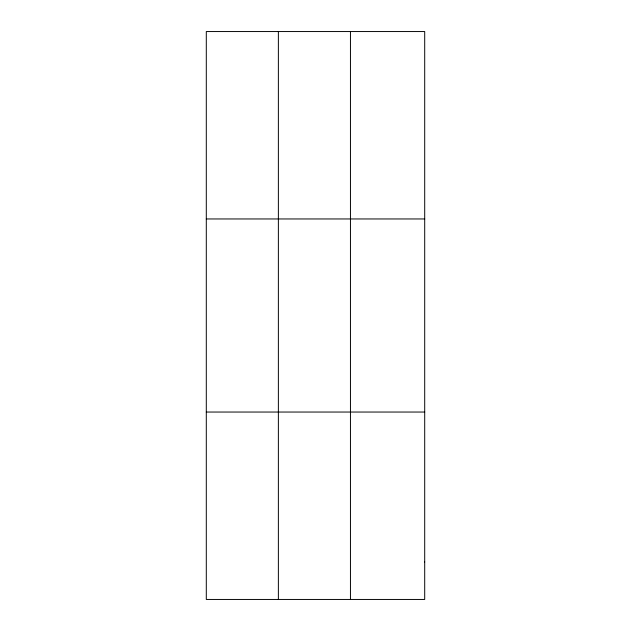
<?xml version="1.0" encoding="UTF-8"?>
<svg xmlns="http://www.w3.org/2000/svg" width="631" height="631" viewBox="0 0 631 631"><rect width="100%" height="100%" fill="white"/><g stroke="black" fill="none" stroke-linecap="round" stroke-linejoin="round"><path stroke-width="0.95" d="M278.374 31.55L278.374 599.45M350.45 31.55L350.45 599.45M206.298 218.957L424.702 218.957M206.298 412.043L424.702 412.043M424.702 561.969L424.702 599.45L206.298 599.45L206.298 31.55L424.702 31.55L424.702 561.969"/></g></svg>
